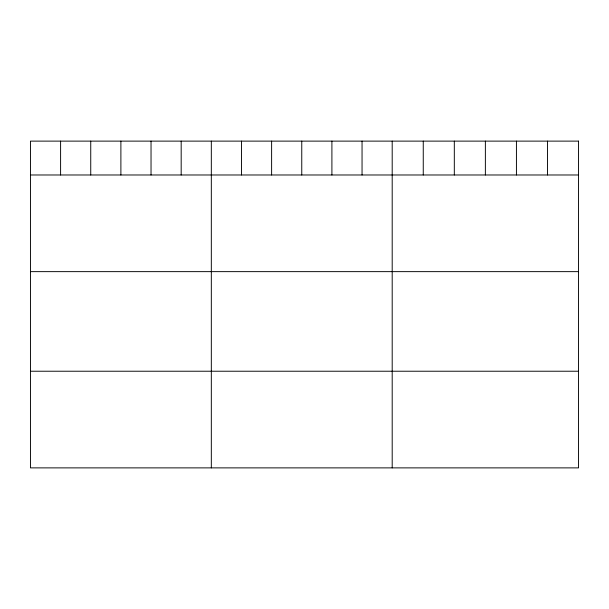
<?xml version="1.0" encoding="UTF-8"?>
<svg xmlns="http://www.w3.org/2000/svg" width="609" height="609" viewBox="0 0 609 609"><rect width="100%" height="100%" fill="white"/><g stroke="black" fill="none" stroke-linecap="round" stroke-linejoin="round"><path stroke-width="0.91" d="M30.45 174.981L578.55 174.981M30.45 271.637L578.55 271.637M30.45 371.224L578.55 371.224M547.491 141.121L547.491 174.981M516.432 141.121L516.432 174.981M485.373 141.121L485.373 174.981M454.314 141.121L454.314 174.981M423.255 141.121L423.255 174.981M392.196 141.121L392.196 467.879M362.05 141.121L362.05 174.981M331.905 141.121L331.905 174.981M301.76 141.121L301.76 174.981M271.614 141.121L271.614 174.981M241.468 141.121L241.468 174.981M211.323 141.121L211.323 467.879M181.178 141.121L181.178 174.981M151.032 141.121L151.032 174.981M120.887 141.121L120.887 174.981M90.741 141.121L90.741 174.981M60.595 141.121L60.595 174.981M578.55 141.121L30.45 141.121L30.45 467.879L578.55 467.879L578.55 141.121"/></g></svg>
